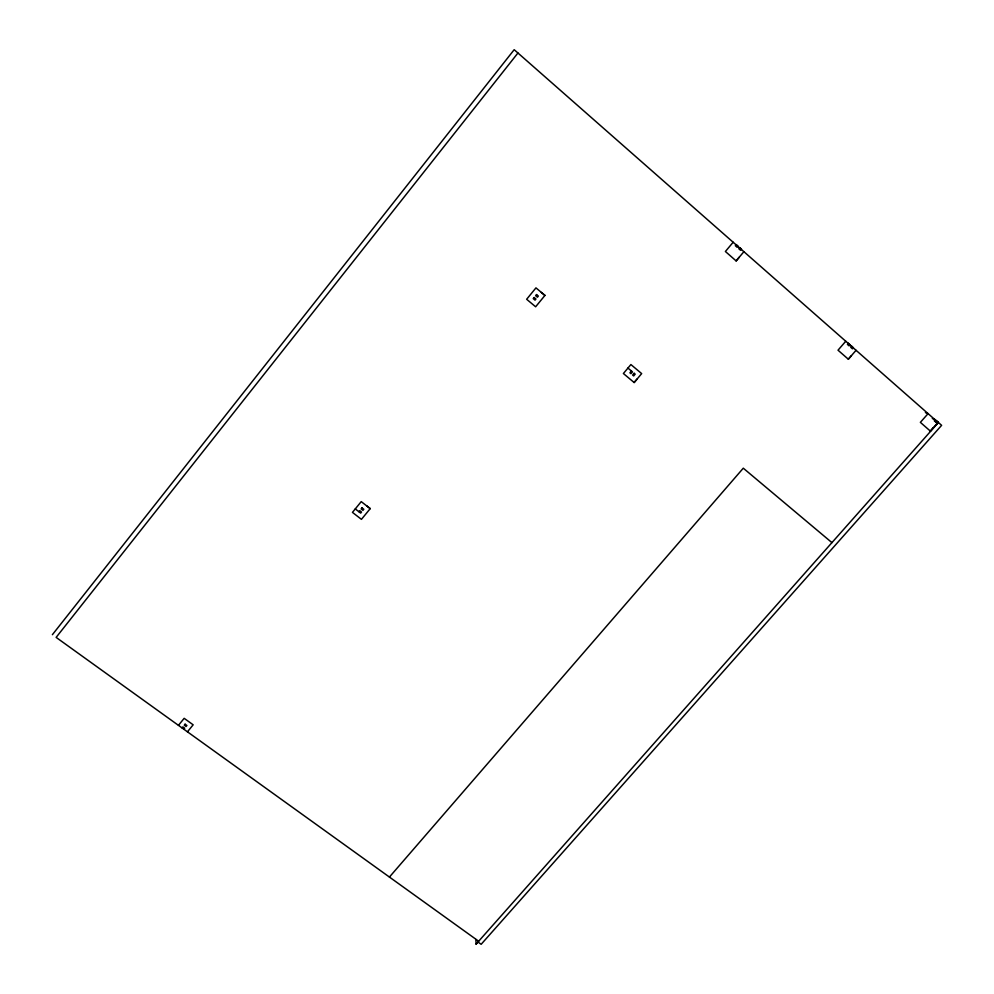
<?xml version="1.0" encoding="UTF-8"?>
<svg xmlns="http://www.w3.org/2000/svg" width="994" height="994" viewBox="0 0 994 994"><rect width="100%" height="100%" fill="white"/><g stroke="black" fill="none" stroke-linecap="round" stroke-linejoin="round"><path stroke-width="1.49" d="M52.384 634.694L514.184 49.7L938.324 422.636M517.936 53.005L56.136 637.39L478.623 941.194L476.101 944.126L475.877 939.516M178.435 725.347L184.163 718.327L193.159 724.812L187.444 731.82M182.076 727.894L182.871 726.912L184.673 728.204L183.865 729.186M358.884 511.699L359.729 510.667L361.53 512.059L360.673 513.103L355.28 508.903M370.228 508.63L361.431 519.353L352.448 512.37L361.232 501.622L370.228 508.63L366.637 505.822M544.936 295.429L535.629 306.786L526.646 299.269L535.965 287.875L544.936 295.429L541.357 292.41M634.147 382.541L641.664 373.607L630.904 364.549L623.387 373.52L634.147 382.541L637.154 378.962M733.162 242.238L725.396 251.494L736.132 260.913L739.238 257.222M631.426 371.011L629.923 372.8L630.966 373.669L632.47 371.88L627.947 368.078M736.132 260.913L743.897 251.681M845.757 341.24L838.017 350.199L848.329 359.219L851.423 355.653M389.424 877.056L743.288 468.186L831.941 542.637M848.329 359.219L856.058 350.298M925.402 412.597L928.085 413.628L920.369 422.351L930.359 431.11L933.441 427.631M477.977 942.014L481.158 944.3L941.616 425.333L935.18 419.667L934.248 420.723L937.479 423.543M935.863 422.139L936.795 421.083M930.359 431.11L938.075 422.413M476.101 944.126L938.398 422.5L935.342 421.332M932.322 418.549L935.18 419.667M185.095 724.204L184.288 725.185L186.089 726.477L186.884 725.496L185.095 724.204M362.002 507.884L361.145 508.928L362.947 510.332L363.804 509.288L362.002 507.884M534.138 297.517L533.244 298.622L535.033 300.126L535.94 299.02L534.138 297.517M536.549 294.572L535.642 295.678L537.443 297.194L538.338 296.088L536.549 294.572M736.293 244.611L735.361 245.717L737.088 247.245L738.02 246.127L736.293 244.611M634.135 373.284L632.631 375.073L633.675 375.943L635.178 374.154L634.135 373.284M739.76 247.63L738.828 248.748L740.555 250.264L741.487 249.159L739.76 247.63M848.379 343.352L847.447 344.421L849.112 345.887L850.044 344.806L848.379 343.352M851.709 346.272L850.777 347.341L852.442 348.807L853.361 347.738L851.709 346.272"/></g></svg>
